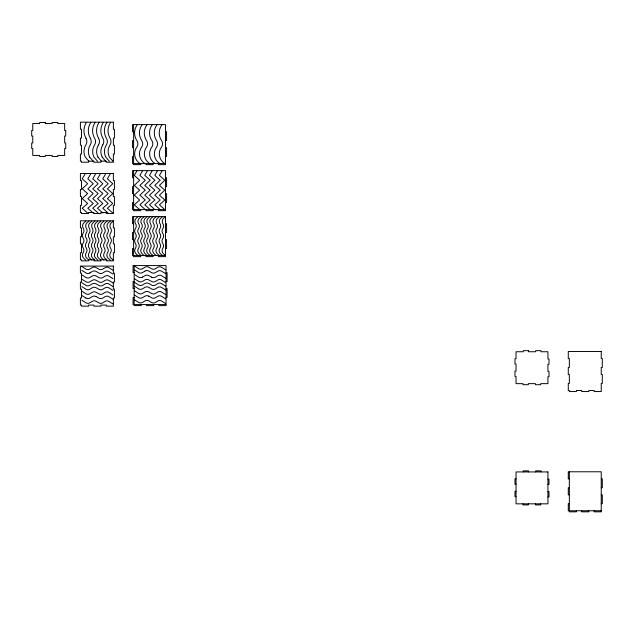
<?xml version="1.0" encoding="UTF-8"?>
<svg xmlns="http://www.w3.org/2000/svg" width="634" height="634" viewBox="0 0 634 634"><rect width="100%" height="100%" fill="white"/><g stroke="black" fill="none" stroke-linecap="round" stroke-linejoin="round"><path stroke-width="0.95" d="M85.011 174.073L82.238 178.812L87.627 183.717L82.238 188.861L87.627 193.56L82.238 198.632L87.627 203.482L82.238 208.237L87.627 213.056M90.614 174.073L87.841 178.812L93.23 183.717L87.841 188.861L93.23 193.56L87.841 198.632L93.23 203.482L87.841 208.237L93.23 213.056M95.528 174.073L92.754 178.812L98.143 183.717L92.754 188.861L98.143 193.56L92.754 198.632L98.143 203.482L92.754 208.237L98.143 213.056M100.243 174.073L97.47 178.812L102.859 183.717L97.47 188.861L102.859 193.56L97.47 198.632L102.859 203.482L97.47 208.237L102.859 213.056M105.545 174.073L102.779 178.812L108.16 183.717L102.779 188.861L108.16 193.56L102.779 198.632L108.16 203.482L102.779 208.237L108.16 213.056M110.173 174.073L107.4 178.812L112.789 183.717L107.4 188.861L112.789 193.56L107.4 198.632L112.789 203.482L107.4 208.237L112.789 213.056M137.039 170.617L134.273 175.356L139.654 180.262L134.273 185.405L139.654 190.113L134.273 195.185L139.654 200.027L134.273 204.782L139.654 209.608M142.642 170.617L139.868 175.356L145.257 180.262L139.868 185.405L145.257 190.113L139.868 195.185L145.257 200.027L139.868 204.782L145.257 209.608M147.556 170.617L144.782 175.356L150.171 180.262L144.782 185.405L150.171 190.113L144.782 195.185L150.171 200.027L144.782 204.782L150.171 209.608M152.271 170.617L149.497 175.356L154.886 180.262L149.497 185.405L154.886 190.113L149.497 195.185L154.886 200.027L149.497 204.782L154.886 209.608M157.581 170.617L154.807 175.356L160.196 180.262L154.807 185.405L160.196 190.113L154.807 195.185L160.196 200.027L154.807 204.782L160.196 209.608M162.201 170.617L159.427 175.356L164.816 180.262L159.427 185.405L164.816 190.113L159.427 195.185L164.816 200.027L159.427 204.782L164.816 209.608M85.82 221.1L83.981 222.74A4.256 4.256 0 0 0 83.268 228.272A4.256 4.256 0 0 1 83.173 233.114A4.256 4.256 0 0 0 83.157 238.067A4.256 4.256 0 0 1 83.149 243.02A4.256 4.256 0 0 0 83.109 247.934A4.256 4.256 0 0 1 83.133 252.76A4.256 4.256 0 0 0 83.839 258.347L85.82 260.091M88.926 221.1L87.088 222.74A4.256 4.256 0 0 0 86.375 228.272A4.256 4.256 0 0 1 86.279 233.114A4.256 4.256 0 0 0 86.264 238.067A4.256 4.256 0 0 1 86.256 243.02A4.256 4.256 0 0 0 86.216 247.934A4.256 4.256 0 0 1 86.248 252.76A4.256 4.256 0 0 0 86.953 258.347L88.926 260.091M91.859 221.1L90.02 222.74A4.256 4.256 0 0 0 89.307 228.272A4.256 4.256 0 0 1 89.212 233.114A4.256 4.256 0 0 0 89.196 238.067A4.256 4.256 0 0 1 89.188 243.02A4.256 4.256 0 0 0 89.148 247.934A4.256 4.256 0 0 1 89.172 252.76A4.256 4.256 0 0 0 89.877 258.347L91.859 260.091M94.894 221.1L93.055 222.74A4.256 4.256 0 0 0 92.342 228.272A4.256 4.256 0 0 1 92.247 233.114A4.256 4.256 0 0 0 92.231 238.067A4.256 4.256 0 0 1 92.223 243.02A4.256 4.256 0 0 0 92.184 247.934A4.256 4.256 0 0 1 92.207 252.76A4.256 4.256 0 0 0 92.913 258.347L94.894 260.091M97.834 221.1L95.996 222.74A4.256 4.256 0 0 0 95.282 228.272A4.256 4.256 0 0 1 95.187 233.114A4.256 4.256 0 0 0 95.171 238.067A4.256 4.256 0 0 1 95.163 243.02A4.256 4.256 0 0 0 95.124 247.934A4.256 4.256 0 0 1 95.148 252.76A4.256 4.256 0 0 0 95.853 258.347L97.834 260.091M100.774 221.1L98.936 222.74A4.256 4.256 0 0 0 98.222 228.272A4.256 4.256 0 0 1 98.127 233.114A4.256 4.256 0 0 0 98.111 238.067A4.256 4.256 0 0 1 98.104 243.02A4.256 4.256 0 0 0 98.064 247.934A4.256 4.256 0 0 1 98.088 252.76A4.256 4.256 0 0 0 98.793 258.347L100.774 260.091M103.881 221.1L102.042 222.74A4.256 4.256 0 0 0 101.329 228.272A4.256 4.256 0 0 1 101.234 233.114A4.256 4.256 0 0 0 101.218 238.067A4.256 4.256 0 0 1 101.21 243.02A4.256 4.256 0 0 0 101.171 247.934A4.256 4.256 0 0 1 101.202 252.76A4.256 4.256 0 0 0 101.908 258.347L103.881 260.091M107.075 221.1L105.236 222.74A4.256 4.256 0 0 0 104.523 228.272A4.256 4.256 0 0 1 104.428 233.114A4.256 4.256 0 0 0 104.412 238.067A4.256 4.256 0 0 1 104.404 243.02A4.256 4.256 0 0 0 104.364 247.934A4.256 4.256 0 0 1 104.388 252.76A4.256 4.256 0 0 0 105.101 258.347L107.075 260.091M110.268 221.1L108.43 222.74A4.256 4.256 0 0 0 107.717 228.272A4.256 4.256 0 0 1 107.622 233.114A4.256 4.256 0 0 0 107.606 238.067A4.256 4.256 0 0 1 107.598 243.02A4.256 4.256 0 0 0 107.558 247.934A4.256 4.256 0 0 1 107.582 252.76A4.256 4.256 0 0 0 108.287 258.347L110.268 260.091M113.209 221.1L111.37 222.74A4.256 4.256 0 0 0 110.657 228.272A4.256 4.256 0 0 1 110.562 233.114A4.256 4.256 0 0 0 110.546 238.067A4.256 4.256 0 0 1 110.538 243.02A4.256 4.256 0 0 0 110.498 247.934A4.256 4.256 0 0 1 110.522 252.76A4.256 4.256 0 0 0 111.227 258.347L113.209 260.091M138.117 216.59L136.278 218.231A4.256 4.256 0 0 0 135.565 223.754A4.256 4.256 0 0 1 135.462 228.597A4.256 4.256 0 0 0 135.454 233.558A4.256 4.256 0 0 1 135.438 238.511A4.256 4.256 0 0 0 135.407 243.424A4.256 4.256 0 0 1 135.43 248.251A4.256 4.256 0 0 0 136.136 253.838L138.117 255.573M141.224 216.59L139.385 218.231A4.256 4.256 0 0 0 138.672 223.754A4.256 4.256 0 0 1 138.577 228.597A4.256 4.256 0 0 0 138.561 233.558A4.256 4.256 0 0 1 138.553 238.511A4.256 4.256 0 0 0 138.513 243.424A4.256 4.256 0 0 1 138.537 248.251A4.256 4.256 0 0 0 139.25 253.838L141.224 255.573M144.156 216.59L142.309 218.231A4.256 4.256 0 0 0 141.596 223.754A4.256 4.256 0 0 1 141.501 228.597A4.256 4.256 0 0 0 141.493 233.558A4.256 4.256 0 0 1 141.477 238.511A4.256 4.256 0 0 0 141.445 243.424A4.256 4.256 0 0 1 141.469 248.251A4.256 4.256 0 0 0 142.174 253.838L144.156 255.573M147.191 216.59L145.345 218.231A4.256 4.256 0 0 0 144.631 223.754A4.256 4.256 0 0 1 144.536 228.597A4.256 4.256 0 0 0 144.528 233.558A4.256 4.256 0 0 1 144.512 238.511A4.256 4.256 0 0 0 144.481 243.424A4.256 4.256 0 0 1 144.504 248.251A4.256 4.256 0 0 0 145.21 253.838L147.191 255.573M150.131 216.59L148.285 218.231A4.256 4.256 0 0 0 147.571 223.754A4.256 4.256 0 0 1 147.476 228.597A4.256 4.256 0 0 0 147.468 233.558A4.256 4.256 0 0 1 147.453 238.511A4.256 4.256 0 0 0 147.421 243.424A4.256 4.256 0 0 1 147.445 248.251A4.256 4.256 0 0 0 148.15 253.838L150.131 255.573M153.071 216.59L151.233 218.231A4.256 4.256 0 0 0 150.52 223.754A4.256 4.256 0 0 1 150.417 228.597A4.256 4.256 0 0 0 150.409 233.558A4.256 4.256 0 0 1 150.393 238.511A4.256 4.256 0 0 0 150.361 243.424A4.256 4.256 0 0 1 150.385 248.251A4.256 4.256 0 0 0 151.09 253.838L153.071 255.573L153.095 256.635L146.01 256.635L146.01 255.573M156.178 216.59L154.339 218.231A4.256 4.256 0 0 0 153.626 223.754A4.256 4.256 0 0 1 153.531 228.597A4.256 4.256 0 0 0 153.515 233.558A4.256 4.256 0 0 1 153.507 238.511A4.256 4.256 0 0 0 153.468 243.424A4.256 4.256 0 0 1 153.491 248.251A4.256 4.256 0 0 0 154.205 253.838L156.178 255.573M159.372 216.59L157.533 218.231A4.256 4.256 0 0 0 156.82 223.754A4.256 4.256 0 0 1 156.725 228.597A4.256 4.256 0 0 0 156.709 233.558A4.256 4.256 0 0 1 156.701 238.511A4.256 4.256 0 0 0 156.661 243.424A4.256 4.256 0 0 1 156.685 248.251A4.256 4.256 0 0 0 157.391 253.838L159.372 255.573M162.566 216.59L160.719 218.231A4.256 4.256 0 0 0 160.006 223.754A4.256 4.256 0 0 1 159.911 228.597A4.256 4.256 0 0 0 159.903 233.558A4.256 4.256 0 0 1 159.887 238.511A4.256 4.256 0 0 0 159.855 243.424A4.256 4.256 0 0 1 159.879 248.251A4.256 4.256 0 0 0 160.584 253.838L162.566 255.573M158.413 255.573L158.413 256.635L165.506 256.635L165.506 216.59L163.659 218.231A4.256 4.256 0 0 0 162.946 223.754A4.256 4.256 0 0 1 162.851 228.597A4.256 4.256 0 0 0 162.843 233.558A4.256 4.256 0 0 1 162.827 238.511A4.256 4.256 0 0 0 162.795 243.424A4.256 4.256 0 0 1 162.819 248.251A4.256 4.256 0 0 0 163.524 253.838L165.506 255.573L132.546 255.573L132.546 248.488L133.608 248.488M89.806 272.969L92.318 271.471A3.749 3.749 0 0 1 96.059 271.431L98.999 273.064A3.741 3.741 0 0 0 102.787 272.977L105.03 271.59A3.733 3.733 0 0 1 108.977 271.621L112.987 274.142M142.484 268.705L144.996 267.207A3.749 3.749 0 0 1 148.736 267.168L151.669 268.8A3.741 3.741 0 0 0 155.465 268.713L157.708 267.334A3.733 3.733 0 0 1 161.654 267.358L165.664 269.886M142.484 272.58L144.996 271.083M142.484 277.129L144.996 275.632A3.749 3.749 0 0 1 148.736 275.592L151.669 277.224M133.608 131.69L132.546 131.69L132.546 124.597L165.506 124.597L165.506 164.65L158.413 164.65L158.413 163.588M165.506 131.69L166.568 131.69L166.568 140.55L165.506 140.55M133.608 140.55L132.546 140.55L132.546 147.643L133.608 147.643M165.506 147.643L166.568 147.643L166.568 156.503L165.506 156.503M133.608 156.495L132.546 156.495L132.546 163.588L165.506 163.588M133.608 177.71L132.546 177.71L132.546 170.617L165.506 170.617L165.506 210.67L158.413 210.67L158.413 209.608M165.506 177.71L166.568 177.71L166.568 186.57L165.506 186.57M133.608 186.57L132.546 186.57L132.546 193.663L133.608 193.663M165.506 193.663L166.568 193.663L166.568 202.523L165.506 202.523M133.608 202.515L132.546 202.515L132.546 209.608L165.506 209.608M165.506 216.59L132.546 216.59L132.546 223.675L133.608 223.675M165.506 223.675L166.568 223.675L166.568 232.535L165.506 232.535M133.608 232.543L132.546 232.543L132.546 239.628L133.608 239.628M165.506 239.628L166.568 239.628L166.568 248.488L165.506 248.488M134.139 272.66L133.069 272.66L133.069 265.575L166.037 265.575L166.037 305.62L158.944 305.62L158.944 304.558M166.037 272.66L167.099 272.66L167.099 281.52L166.037 281.52M134.139 281.528L133.069 281.528L133.069 288.613L134.139 288.613M166.037 288.613L167.099 288.613L167.099 297.473L166.037 297.473M134.139 297.473L133.069 297.473L133.069 304.558L166.037 304.558M516.036 478.876L514.974 478.876L514.974 484.194L516.036 484.194M569.34 478.868L568.278 478.868L568.278 471.783L601.238 471.783L601.238 511.828L594.145 511.828L594.145 510.766M601.238 478.868L602.3 478.868L602.3 487.728L601.238 487.728M547.934 479.169L548.996 479.169L548.996 484.487L547.934 484.487M569.34 487.736L568.278 487.736L568.278 494.821L569.34 494.821M516.036 491.287L514.974 491.287L514.974 496.596L516.036 496.596M547.934 491.58L548.996 491.58L548.996 496.897L547.934 496.897M601.238 494.821L602.3 494.821L602.3 503.681L601.238 503.681M569.34 503.681L568.278 503.681L568.278 510.766L601.238 510.766M151.669 272.675L148.736 271.027A3.749 3.749 0 0 0 144.996 271.09M148.736 296.141L151.669 297.79A3.741 3.741 0 0 0 155.465 297.703L157.708 296.316A3.733 3.733 0 0 1 161.654 296.347L165.664 298.868M96.067 296.53L98.999 298.178A3.741 3.741 0 0 0 102.787 298.091L105.03 296.704A3.733 3.733 0 0 1 108.977 296.736L112.987 299.256M134.527 266.098L138.584 268.665A3.733 3.733 0 0 0 142.476 268.697M134.527 269.973L138.584 272.533A3.733 3.733 0 0 0 142.476 272.565M134.527 274.522L138.584 277.09A3.733 3.733 0 0 0 142.476 277.121M134.527 278.801L138.584 281.369A3.733 3.733 0 0 0 142.476 281.401L144.996 279.911A3.749 3.749 0 0 1 148.736 279.871L151.669 281.504A3.741 3.741 0 0 0 155.465 281.425L157.708 280.038A3.733 3.733 0 0 1 161.654 280.062L165.664 282.59M134.527 282.384L138.584 284.943A3.733 3.733 0 0 0 142.476 284.975L144.996 283.485A3.749 3.749 0 0 1 148.736 283.453L151.669 285.086A3.741 3.741 0 0 0 155.465 284.999L157.708 283.612A3.733 3.733 0 0 1 161.654 283.644L165.664 286.164M134.527 286.251L138.584 288.811A3.733 3.733 0 0 0 142.476 288.842L144.996 287.361A3.749 3.749 0 0 1 148.736 287.321L151.669 288.953A3.741 3.741 0 0 0 155.465 288.866L157.708 287.487A3.733 3.733 0 0 1 161.654 287.511L165.664 290.031M134.527 290.808L138.584 293.368A3.733 3.733 0 0 0 142.476 293.399L144.996 291.909A3.749 3.749 0 0 1 148.736 291.878L151.669 293.51A3.741 3.741 0 0 0 155.465 293.423L157.708 292.036A3.733 3.733 0 0 1 161.654 292.068L165.664 294.588M134.527 295.087L138.584 297.647A3.733 3.733 0 0 0 142.476 297.679L144.996 296.189A3.749 3.749 0 0 1 148.736 296.157M81.849 266.494L85.907 269.054A3.733 3.733 0 0 0 89.798 269.085L92.318 267.596A3.749 3.749 0 0 1 96.059 267.564L98.999 269.196A3.741 3.741 0 0 0 102.787 269.109L105.03 267.722A3.733 3.733 0 0 1 108.977 267.746L112.987 270.274M134.527 299.819L138.584 302.386A3.733 3.733 0 0 0 142.476 302.418L144.996 300.928A3.749 3.749 0 0 1 148.736 300.888L151.669 302.521A3.741 3.741 0 0 0 155.465 302.434L157.708 301.055A3.733 3.733 0 0 1 161.654 301.079L165.664 303.607M81.849 270.361L85.907 272.921A3.733 3.733 0 0 0 89.798 272.953M81.849 274.918L85.907 277.478A3.733 3.733 0 0 0 89.798 277.51L92.318 276.02A3.749 3.749 0 0 1 96.059 275.988L98.999 277.621A3.741 3.741 0 0 0 102.787 277.534L105.03 276.147A3.733 3.733 0 0 1 108.977 276.17L112.987 278.698M81.849 279.198L85.907 281.758A3.733 3.733 0 0 0 89.798 281.789L92.318 280.299A3.749 3.749 0 0 1 96.059 280.268L98.999 281.9A3.741 3.741 0 0 0 102.787 281.813L105.03 280.426A3.733 3.733 0 0 1 108.977 280.45L112.987 282.978M81.849 282.772L85.907 285.332A3.733 3.733 0 0 0 89.798 285.363L92.318 283.881A3.749 3.749 0 0 1 96.059 283.842L98.999 285.474A3.741 3.741 0 0 0 102.787 285.387L105.03 284A3.733 3.733 0 0 1 108.977 284.032L112.987 286.552M81.849 286.639L85.907 289.199A3.733 3.733 0 0 0 89.798 289.239L92.318 287.749A3.749 3.749 0 0 1 96.059 287.709L98.999 289.342A3.741 3.741 0 0 0 102.787 289.255L105.03 287.876A3.733 3.733 0 0 1 108.977 287.899L112.987 290.427M81.849 291.196L85.907 293.756A3.733 3.733 0 0 0 89.798 293.788L92.318 292.306A3.749 3.749 0 0 1 96.059 292.266L98.999 293.899A3.741 3.741 0 0 0 102.787 293.811L105.03 292.425A3.733 3.733 0 0 1 108.977 292.456L112.987 294.976M81.849 295.476L85.907 298.035M81.849 300.207L85.907 302.775A3.733 3.733 0 0 0 89.798 302.806L92.318 301.316A3.749 3.749 0 0 1 96.059 301.277L98.999 302.909A3.741 3.741 0 0 0 102.787 302.822L105.03 301.443A3.733 3.733 0 0 1 108.977 301.467L112.987 303.995M165.664 273.753L161.662 271.217A3.733 3.733 0 0 0 157.715 271.217L155.465 272.596A3.741 3.741 0 0 1 151.677 272.66M165.664 278.31L161.662 275.774A3.733 3.733 0 0 0 157.715 275.766L155.465 277.145A3.741 3.741 0 0 1 151.677 277.216M113.026 161.29L109.42 157.129A12.371 12.371 0 0 1 110.047 144.845A6.134 6.134 0 0 0 110.126 138.386A14.954 14.954 0 0 1 110.617 122.338M109.381 161.29L105.767 157.129A12.371 12.371 0 0 1 106.393 144.845A6.134 6.134 0 0 0 106.48 138.386A14.954 14.954 0 0 1 106.972 122.338M105.775 161.29L102.169 157.129M101.503 161.29L97.898 157.129M97.581 161.29L93.975 157.129A12.371 12.371 0 0 1 94.601 144.845A6.134 6.134 0 0 0 94.68 138.386A14.954 14.954 0 0 1 95.171 122.338M93.261 161.29L89.656 157.129M88.887 161.29L85.281 157.129A12.371 12.371 0 0 1 85.907 144.845A6.134 6.134 0 0 0 85.986 138.386M588.827 510.766L588.827 511.828L581.743 511.828L581.743 510.766M576.425 510.766L576.425 511.828L569.34 511.828L569.34 471.783M540.992 471.934L540.992 470.872L535.682 470.872L535.682 471.934M540.699 503.832L540.699 504.902L535.381 504.902L535.381 503.832M528.59 471.934L528.59 470.872L523.272 470.872L523.272 471.934M528.296 503.832L528.296 504.902L522.979 504.902L522.979 503.832M153.626 304.558L153.626 305.62L146.541 305.62L146.541 304.558M153.095 163.588L153.095 164.65L146.01 164.65L146.01 163.588M153.095 209.608L153.095 210.67L146.01 210.67L146.01 209.608M141.224 304.558L141.224 305.62L134.139 305.62L134.139 265.575M140.693 163.588L140.693 164.65L133.608 164.65L133.608 124.597M140.693 209.608L140.693 210.67L133.608 210.67L133.608 170.617M140.693 255.573L140.693 256.635L133.608 256.635L133.608 216.59M98.666 138.347A14.954 14.954 0 0 1 99.094 122.338M98.603 138.386A6.134 6.134 0 0 1 98.508 144.837M97.945 157.105A12.371 12.371 0 0 1 98.516 144.845M103.366 122.338A14.954 14.954 0 0 0 102.938 138.347A6.134 6.134 0 0 1 102.779 144.837M102.225 157.105A12.371 12.371 0 0 1 102.795 144.845M86.05 138.347A14.954 14.954 0 0 1 86.478 122.338M90.424 138.347A14.954 14.954 0 0 1 90.852 122.338M90.361 138.386A6.134 6.134 0 0 1 90.258 144.837A12.371 12.371 0 0 0 89.703 157.105M85.915 298.028A3.733 3.733 0 0 0 89.798 298.067L92.318 296.585A3.749 3.749 0 0 1 96.059 296.546M137.364 124.597A13.877 13.877 0 0 0 136.896 140.669A5.674 5.674 0 0 1 136.778 147.143A11.42 11.42 0 0 0 140.106 163.588M157.097 124.597A13.877 13.877 0 0 0 156.638 140.669A5.674 5.674 0 0 1 156.519 147.143A11.42 11.42 0 0 0 159.847 163.588M152.334 124.597A13.877 13.877 0 0 0 151.867 140.669A5.674 5.674 0 0 1 151.748 147.143A11.42 11.42 0 0 0 155.084 163.588M147.064 124.597A13.877 13.877 0 0 0 146.597 140.669A5.674 5.674 0 0 1 146.478 147.143A11.42 11.42 0 0 0 149.814 163.588M142.238 124.597A13.877 13.877 0 0 0 141.77 140.669A5.674 5.674 0 0 1 141.651 147.143A11.42 11.42 0 0 0 144.988 163.588M162.035 124.597A13.877 13.877 0 0 0 161.567 140.669A5.674 5.674 0 0 1 161.448 147.143A11.42 11.42 0 0 0 164.785 163.588M113.375 122.172L80.407 122.172L80.407 129.257L81.477 129.257L81.477 138.125L80.407 138.125L80.407 145.21L81.477 145.21L81.477 154.07L80.407 154.07L80.407 161.155L81.477 161.155L81.477 162.217L88.562 162.217L88.562 161.155L93.88 161.155L93.88 162.217L100.965 162.217L100.965 161.155L106.282 161.155L106.282 162.217L113.375 162.217L113.375 154.07L114.437 154.07L114.437 145.21L113.375 145.21L113.375 138.117L114.437 138.117L114.437 129.257L113.375 129.257L113.375 122.172M45.26 122.481L39.673 122.481L39.673 123.543L32.762 123.543L32.762 130.453L31.7 130.453L31.7 136.041L32.762 136.041L32.762 142.951L31.7 142.951L31.7 148.53L32.762 148.53L32.762 155.441L39.673 155.441L39.673 156.503L45.26 156.503L45.26 155.441L52.17 155.441L52.17 156.503L57.749 156.503L57.749 155.441L64.66 155.441L64.66 148.53L65.722 148.53L65.722 142.951L64.66 142.951L64.66 136.041L65.722 136.041L65.722 130.453L64.66 130.453L64.66 123.543L57.749 123.543L57.749 122.481L52.17 122.481L52.17 123.543L45.26 123.543L45.26 122.481M113.375 173.494L80.407 173.494L80.407 180.587L81.477 180.587L81.477 189.447L80.407 189.447L80.407 196.54L81.477 196.54L81.477 205.392L80.407 205.392L80.407 212.485L81.477 212.485L81.477 213.547L88.562 213.547L88.562 212.485L93.88 212.485L93.88 213.547L100.965 213.547L100.965 212.485L106.282 212.485L106.282 213.547L113.375 213.547L113.375 205.4L114.437 205.4L114.437 196.54L113.375 196.54L113.375 189.447L114.437 189.447L114.437 180.587L113.375 180.587L113.375 173.494M113.375 220.798L80.407 220.798L80.407 227.883L81.477 227.883L81.477 236.751L80.407 236.751L80.407 243.836L81.477 243.836L81.477 252.697L80.407 252.697L80.407 259.781L81.477 259.781L81.477 260.851L88.562 260.851L88.562 259.781L93.88 259.781L93.88 260.851L100.965 260.851L100.965 259.781L106.282 259.781L106.282 260.851L113.375 260.851L113.375 252.697L114.437 252.697L114.437 243.836L113.375 243.836L113.375 236.744L114.437 236.744L114.437 227.883L113.375 227.883L113.375 220.798M113.375 266.09L80.407 266.09L80.407 273.175L81.477 273.175L81.477 282.043L80.407 282.043L80.407 289.128L81.477 289.128L81.477 297.988L80.407 297.988L80.407 305.073L81.477 305.073L81.477 306.135L88.562 306.135L88.562 305.073L93.88 305.073L93.88 306.135L100.965 306.135L100.965 305.073L106.282 305.073L106.282 306.135L113.375 306.135L113.375 297.988L114.437 297.988L114.437 289.128L113.375 289.128L113.375 282.035L114.437 282.035L114.437 273.175L113.375 273.175L113.375 266.09M528.59 350.673L523.272 350.673L523.272 351.743L516.036 351.743L516.036 358.678L514.974 358.678L514.974 363.995L516.036 363.995L516.036 371.088L514.974 371.088L514.974 376.406L516.036 376.406L516.036 383.641L522.979 383.641L522.979 384.703L528.296 384.703L528.296 383.641L535.381 383.641L535.381 384.703L540.699 384.703L540.699 383.641L547.934 383.641L547.934 376.699L548.996 376.699L548.996 371.381L547.934 371.381L547.934 364.288L548.996 364.288L548.996 358.979L547.934 358.979L547.934 351.743L540.992 351.743L540.992 350.673L535.682 350.673L535.682 351.743L528.59 351.743L528.59 350.673M601.238 351.498L568.278 351.498L568.278 358.59L569.34 358.59L569.34 367.451L568.278 367.451L568.278 374.543L569.34 374.543L569.34 383.396L568.278 383.396L568.278 390.489L569.34 390.489L569.34 391.55L576.425 391.55L576.425 390.489L581.743 390.489L581.743 391.55L588.827 391.55L588.827 390.489L594.145 390.489L594.145 391.55L601.238 391.55L601.238 383.404L602.3 383.404L602.3 374.543L601.238 374.543L601.238 367.451L602.3 367.451L602.3 358.59L601.238 358.59L601.238 351.498M547.934 471.934L516.036 471.934L516.036 503.832L547.934 503.832L547.934 471.934"/></g></svg>
